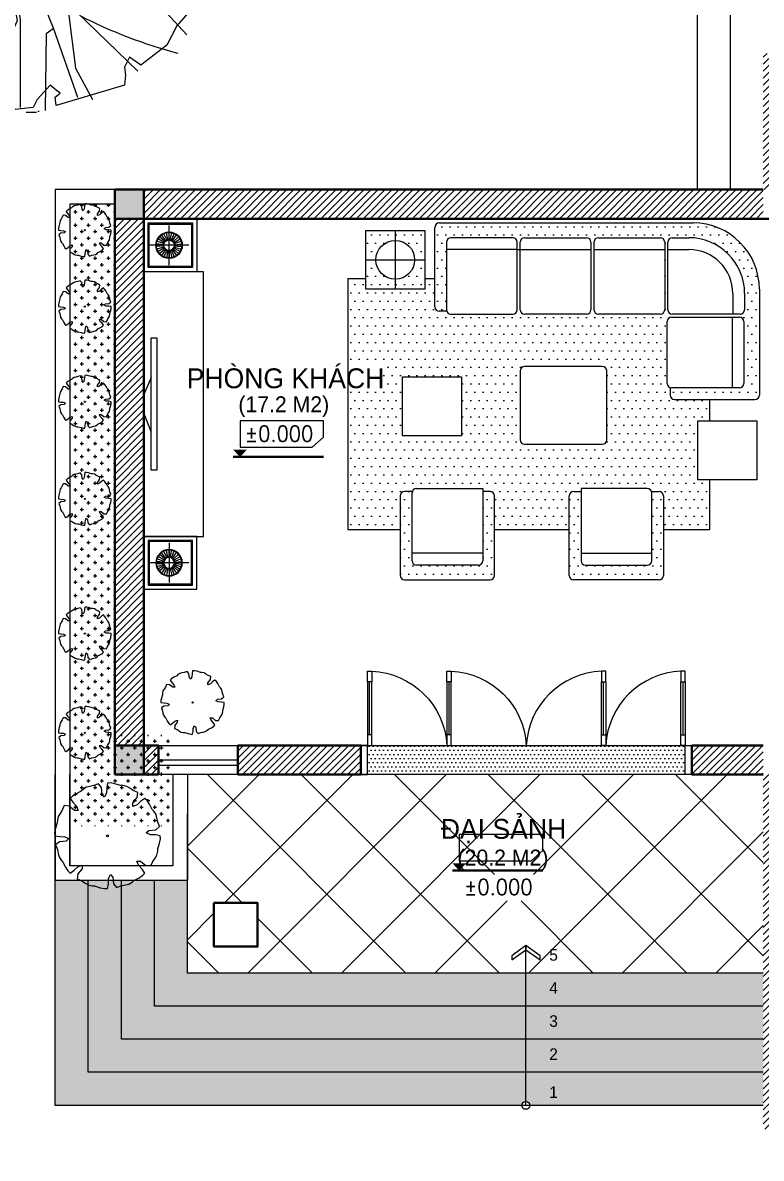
# Model space of a CAD drawing. Header units: millimetres. Extents: x -529782 to -142003, y -492574 to -273331.
# Drawn here: x -281620 to -276039, y -308633 to -300051 of the extents above; entities that cross this region are included whole.
import ezdxf

# ---------------------------------------------------------------- set-up
doc = ezdxf.new("R2010")
doc.units = ezdxf.units.MM
doc.header["$LTSCALE"] = 500
doc.header["$MEASUREMENT"] = 0
doc.layers.get('0').update_dxf_attribs({"linetype": 'CONTINUOUS', "lineweight": 13})
for name, color, linetype, lineweight in [('1.cat 30', 30, 'CONTINUOUS', 35), ('1.cot', 2, 'CONTINUOUS', 35), ('2.thay 145', 145, 'CONTINUOUS', 18), ('3.manh 08', 8, 'CONTINUOUS', 9), ('4.dim 08', 8, 'CONTINUOUS', 13), ('8.vat lieu 08', 8, 'CONTINUOUS', 5), ('9.text \xad white', 7, 'CONTINUOUS', 15), ('CA.manh 08', 8, 'CONTINUOUS', 9), ('CA.thay 145', 145, 'CONTINUOUS', 18), ('noithat', 15, 'CONTINUOUS', 9)]:
    doc.layers.add(name, color=color, linetype=linetype, lineweight=lineweight)
doc.styles.add('CA.JSC1', font='')
doc.styles.get("Standard").update_dxf_attribs({"font": 'txt.shx', "width": 0.9})
doc.styles.add('VnAvantH', font='')
doc.styles.get('CA.JSC1').set_extended_font_data('.VnAvantH')
doc.styles.get('VnAvantH').set_extended_font_data('.VnAvantH')
pattern_1 = [(0, (41809.876, 81919.594), (15.625, 31.25), [0, -31.25])]

# ---------------------------------------------------------------- blocks, each defined once
blk = doc.blocks.new('A$C013112A4')
at = {"layer": 'noithat'}
for p, q in [((656.8, 2062.5), (656.8, 2663.2)), ((690.2, 2696.6), (2609.2, 2696.6)), ((136.2, 2195.8), (136.2, 2640.8)), ((136.2, 2640.8), (581.2, 2640.8)), ((358.7, 2640.8), (358.7, 2195.8)), ((581.2, 2640.8), (581.2, 2195.8)), ((1246.4, 2585.3), (779.2, 2585.3)), ((1336.9, 2585.3), (1804.1, 2585.3)), ((1893.8, 2585.3), (2361.1, 2585.3)), ((2450.8, 2585.3), (2575.9, 2585.3)), ((2450.8, 2585.3), (2575.9, 2585.3)), ((745.8, 2552), (745.8, 2040.2)), ((1279.8, 2496.3), (745.8, 2496.3)), ((1279.8, 2040.2), (1279.8, 2552)), ((1280.5, 2496.3), (1303.5, 2496.3)), ((1303.5, 2040.2), (1303.5, 2552)), ((1303.5, 2496.3), (1837.5, 2496.3)), ((1837.5, 2552), (1837.5, 2040.2)), ((1860.5, 2040.2), (1860.5, 2552)), ((1860.5, 2496.3), (2394.5, 2496.3)), ((2394.5, 2552), (2394.5, 2040.2)), ((2417.4, 2040.2), (2417.4, 2552)), ((2417.4, 2496.3), (2575.9, 2496.3)), ((136.2, 2418.3), (581.2, 2418.3)), ((0, 2277.2), (0, 1087.9)), ((0, 2277.2), (136.2, 2277.2)), ((656.8, 2273.3), (581.2, 2273.3)), ((581.2, 2195.8), (136.2, 2195.8)), ((2909.6, 2162.6), (2909.6, 2006.8)), ((2998.6, 2162.6), (2998.6, 2040.2)), ((3109.9, 2196), (3109.9, 1451.3)), ((745.8, 2029.1), (690.2, 2029.1)), ((779.2, 2006.8), (1246.4, 2006.8)), ((1804.1, 2006.8), (1336.9, 2006.8)), ((2361.1, 2006.8), (1893.8, 2006.8)), ((2447.2, 1985.3), (2958.9, 1985.3)), ((2965.2, 2006.8), (2450.8, 2006.8)), ((2903.3, 1985.3), (2903.3, 1451.3)), ((2413.8, 1484.6), (2413.8, 1951.9)), ((2992.3, 1951.9), (2992.3, 1484.6)), ((1302.4, 1579.2), (1302.4, 1057.2)), ((1923.2, 1612.5), (1335.8, 1612.5)), ((1956.6, 1057.2), (1956.6, 1579.2)), ((413.5, 1087.9, 151.1), (413.5, 1532.9, 151.1)), ((413.5, 1532.9, 151.1), (858.5, 1532.9, 151.1)), ((858.5, 1532.9, 151.1), (858.5, 1087.9, 151.1)), ((2436.1, 1451.3), (2436.1, 1395.6)), ((2958.9, 1451.3), (2447.2, 1451.3)), ((3109.9, 1451.3), (3109.9, 1395.6)), ((2469.4, 1362.3), (3076.5, 1362.3)), ((2735.9, 1201.4), (2735.9, 1362.3)), ((2646.1, 756.4, 151.1), (2646.1, 1201.4, 151.1)), ((2646.1, 1201.4, 151.1), (3091.1, 1201.4, 151.1)), ((3091.1, 1201.4, 151.1), (3091.1, 756.4, 151.1)), ((0, 1087.9), (0, 379)), ((858.5, 1087.9, 151.1), (413.5, 1087.9, 151.1)), ((1335.8, 1023.9), (1923.2, 1023.9)), ((518.7, 689.8), (1019.3, 689.8)), ((1019.3, 689.8), (1019.3, 144.6)), ((1762.3, 689.8), (1762.3, 144.6)), ((2262.9, 689.8), (1762.3, 689.8)), ((3091.1, 756.4, 151.1), (2646.1, 756.4, 151.1)), ((2735.9, 379), (2735.9, 756.4)), ((396.3, 634.1), (396.3, 33.4)), ((485.3, 667.5), (429.7, 667.5)), ((485.3, 144.6), (485.3, 656.4)), ((1074.9, 667.5), (1019.3, 667.5)), ((1108.3, 33.4), (1108.3, 634.1)), ((1673.3, 33.4), (1673.3, 634.1)), ((1706.6, 667.5), (1762.3, 667.5)), ((2296.3, 667.5), (2351.9, 667.5)), ((2296.3, 144.6), (2296.3, 656.4)), ((2385.3, 634.1), (2385.3, 33.4)), ((0, 379), (396.3, 379)), ((1108.3, 379), (1673.3, 379)), ((2385.3, 379), (2735.9, 379)), ((1019.3, 200.3), (485.3, 200.3)), ((1762.3, 200.3), (2296.3, 200.3)), ((985.9, 111.3), (518.7, 111.3)), ((1795.6, 111.3), (2262.9, 111.3)), ((429.7, 0), (1074.9, 0)), ((2351.9, 0), (1706.6, 0))]:
    blk.add_line(p, q, dxfattribs=at)
blk.add_circle((358.7, 2418.3), 146.6, dxfattribs=at)
for centre, radius, start, end in [((690.2, 2663.2), 33.4, 90, 180), ((2609.2, 2196), 500.6, 0, 90), ((779.2, 2552), 33.4, 90, 180), ((1246.4, 2552), 33.4, 0, 90), ((1336.9, 2552), 33.4, 90, 180), ((1804.1, 2552), 33.4, 0, 90), ((1893.8, 2552), 33.4, 90, 180), ((2361.1, 2552), 33.4, 0, 90), ((2450.8, 2552), 33.4, 90, 180), ((2575.9, 2162.6), 422.8, 0, 90), ((2575.9, 2162.6), 333.8, 0, 90), ((690.2, 2062.5), 33.4, 180, 270), ((779.2, 2040.2), 33.4, 180, 270), ((1246.4, 2040.2), 33.4, 270, 0), ((1336.9, 2040.2), 33.4, 180, 270), ((1804.1, 2040.2), 33.4, 270, 0), ((1893.8, 2040.2), 33.4, 180, 270), ((2361.1, 2040.2), 33.4, 270, 0), ((2447.2, 1951.9), 33.4, 90, 180), ((2450.8, 2040.2), 33.4, 180, 270), ((2958.9, 1951.9), 33.4, 0, 90), ((2965.2, 2040.2), 33.4, 270, 0), ((1335.8, 1579.2), 33.4, 90, 180), ((1923.2, 1579.2), 33.4, 0, 90), ((2447.2, 1484.6), 33.4, 180, 270), ((2958.9, 1484.6), 33.4, 270, 0), ((2469.4, 1395.6), 33.4, 180, 270), ((3076.5, 1395.6), 33.4, 270, 0), ((1335.8, 1057.2), 33.4, 180, 270), ((1923.2, 1057.2), 33.4, 270, 0), ((518.7, 656.4), 33.4, 90, 180), ((2262.9, 656.4), 33.4, 0, 90), ((429.7, 634.1), 33.4, 90, 180), ((1074.9, 634.1), 33.4, 0, 90), ((1706.6, 634.1), 33.4, 90, 180), ((2351.9, 634.1), 33.4, 0, 90), ((518.7, 144.6), 33.4, 180, 270), ((985.9, 144.6), 33.4, 270, 0), ((1795.6, 144.6), 33.4, 180, 270), ((2262.9, 144.6), 33.4, 270, 0), ((429.7, 33.4), 33.4, 180, 270), ((1074.9, 33.4), 33.4, 270, 0), ((1706.6, 33.4), 33.4, 180, 270), ((2351.9, 33.4), 33.4, 270, 0)]:
    blk.add_arc(centre, radius, start, end, dxfattribs=at)
blk = doc.blocks.new('A$C5087272F')
at = {"layer": 'noithat'}
for p, q in [((0, 500), (500, 500)), ((0, 0), (0, 500)), ((40, 460), (460, 460)), ((40, 40), (40, 460)), ((50, 450), (450, 450)), ((50, 50), (50, 450)), ((450, 450), (450, 50)), ((460, 460), (460, 40)), ((500, 500), (500, 0)), ((214, 279), (170, 327)), ((223, 286), (190, 342)), ((233, 290), (213, 352)), ((245, 293), (238, 357)), ((250, 425), (250, 50)), ((256, 293), (263, 357)), ((267, 290), (287, 352)), ((278, 286), (310, 342)), ((287, 279), (331, 327)), ((438, 238), (63, 238)), ((195, 238), (130, 238)), ((197, 249), (133, 263)), ((197, 227), (133, 213)), ((200, 260), (141, 287)), ((200, 216), (141, 189)), ((206, 270), (153, 309)), ((295, 270), (347, 309)), ((301, 260), (360, 287)), ((301, 216), (360, 189)), ((304, 249), (368, 263)), ((304, 227), (368, 213)), ((305, 238), (370, 238)), ((206, 206), (153, 167)), ((214, 197), (170, 149)), ((223, 190), (190, 134)), ((233, 186), (213, 124)), ((245, 183), (238, 119)), ((256, 183), (263, 119)), ((267, 186), (287, 124)), ((278, 190), (310, 134)), ((287, 197), (331, 149)), ((295, 206), (347, 167)), ((500, 0), (0, 0)), ((460, 40), (40, 40)), ((450, 50), (50, 50))]:
    blk.add_line(p, q, dxfattribs=at)
for radius in [125, 120, 55, 50]:
    blk.add_circle((250, 238), radius, dxfattribs=at)
blk = doc.blocks.new('A$C2BDB356E')
at = {"layer": 'noithat', "color": 135, "linetype": 'Continuous'}
for p, q in [((0, 600), (0, 700)), ((0, 700), (40, 700)), ((40, 700), (40, 600)), ((40, 600), (0, 600)), ((0, 100), (0, 0)), ((40, 100), (0, 100)), ((40, 0), (40, 100)), ((0, 0), (40, 0))]:
    blk.add_line(p, q, dxfattribs=at)
at = {"layer": 'noithat', "color": 8, "linetype": 'Continuous'}
for p, q in [((0, 100), (0, 600)), ((20, 600), (20, 100)), ((40, 600), (40, 100))]:
    blk.add_line(p, q, dxfattribs=at)
at = {"layer": 'noithat', "color": 1, "linetype": 'Continuous'}
blk.add_arc((10, 740), 741, 272.3061, 356.8812, dxfattribs=at)
blk = doc.blocks.new('ki hieu cost')
at = {"layer": '1.cat 30'}
blk.add_line((-119313, -196390), (-118176, -196390), dxfattribs=at)
at = {"layer": '3.manh 08'}
blk.add_lwpolyline([(-119227, -195934), (-119227, -196268), (-118320, -196268), (-118176, -196139), (-118176, -195934)], close=True, dxfattribs=at)
blk.add_solid([(-119313, -196299), (-119142, -196299), (-119227, -196390)], dxfattribs=at)
blk = doc.blocks.new('mui ten')
at = {"layer": '2.thay 145', "color": 2}
for points in [[(216, 214), (154, 214), (0, 0), (62, 0)], [(62, 0), (0, 0), (154, -214), (216, -214)]]:
    blk.add_lwpolyline(points, close=True, dxfattribs=at)
blk = doc.blocks.new('A$C4C885104')
at = {"color": 116}
for p, q in [((437, 1151), (392, 1141)), ((489, 1170), (437, 1151)), ((523, 1128), (489, 1170)), ((591, 1179), (582, 1128)), ((626, 1181), (591, 1179)), ((674, 1171), (626, 1181)), ((736, 1152), (674, 1171)), ((764, 1151), (736, 1152)), ((807, 1141), (764, 1151)), ((198, 1033), (174, 1007)), ((239, 1060), (198, 1033)), ((296, 1090), (239, 1060)), ((317, 1109), (296, 1090)), ((354, 1132), (317, 1109)), ((392, 1141), (354, 1132)), ((531, 1052), (523, 1128)), ((558, 1023), (531, 1052)), ((579, 1069), (558, 1023)), ((582, 1128), (579, 1069)), ((840, 1121), (807, 1141)), ((879, 1096), (840, 1121)), ((875, 959), (923, 1018)), ((929, 1073), (879, 1096)), ((923, 1018), (929, 1073)), ((108, 928), (85, 878)), ((163, 922), (108, 928)), ((222, 874), (163, 922)), ((174, 1007), (204, 964)), ((204, 964), (244, 921)), ((244, 921), (262, 873)), ((874, 919), (875, 959)), ((922, 937), (874, 919)), ((965, 977), (922, 937)), ((1008, 1007), (965, 977)), ((1034, 983), (1008, 1007)), ((1061, 942), (1034, 983)), ((1091, 885), (1061, 942)), ((30, 763), (29, 735)), ((40, 806), (30, 763)), ((60, 839), (40, 806)), ((85, 878), (60, 839)), ((262, 873), (222, 874)), ((1110, 864), (1091, 885)), ((1133, 827), (1110, 864)), ((1142, 789), (1133, 827)), ((1152, 745), (1142, 789)), ((10, 674), (0, 625)), ((29, 735), (10, 674)), ((1024, 623), (1053, 650)), ((1053, 650), (1129, 658)), ((1129, 658), (1171, 693)), ((1171, 693), (1152, 745)), ((0, 625), (2, 590)), ((1, 590), (53, 582)), ((53, 523), (11, 488)), ((53, 582), (112, 579)), ((129, 530), (53, 523)), ((112, 579), (158, 558)), ((158, 558), (129, 530)), ((1070, 602), (1024, 623)), ((1129, 599), (1070, 602)), ((1180, 591), (1129, 599)), ((1172, 507), (1182, 555)), ((1182, 555), (1180, 590)), ((11, 488), (30, 436)), ((30, 436), (40, 392)), ((40, 392), (49, 354)), ((1142, 375), (1152, 418)), ((1152, 418), (1153, 446)), ((1153, 446), (1172, 507)), ((49, 354), (72, 316)), ((72, 316), (91, 296)), ((91, 296), (121, 239)), ((260, 244), (308, 261)), ((308, 261), (307, 222)), ((920, 307), (960, 307)), ((938, 260), (920, 307)), ((977, 217), (938, 260)), ((960, 307), (1019, 258)), ((1019, 258), (1074, 253)), ((1074, 253), (1097, 303)), ((1097, 303), (1122, 341)), ((1122, 341), (1142, 375)), ((121, 239), (148, 198)), ((148, 198), (174, 174)), ((174, 174), (217, 204)), ((217, 204), (260, 244)), ((259, 163), (253, 108)), ((307, 222), (259, 163)), ((603, 111), (624, 158)), ((624, 158), (651, 129)), ((651, 129), (659, 53)), ((943, 121), (984, 148)), ((1008, 174), (977, 217)), ((984, 148), (1008, 174)), ((253, 108), (303, 85)), ((303, 85), (342, 60)), ((342, 60), (375, 40)), ((375, 40), (418, 30)), ((418, 30), (446, 29)), ((446, 29), (508, 10)), ((508, 10), (556, 0)), ((556, 0), (591, 2)), ((591, 1), (600, 53)), ((600, 53), (603, 111)), ((659, 53), (693, 11)), ((693, 11), (745, 30)), ((745, 30), (790, 40)), ((790, 40), (828, 49)), ((828, 49), (865, 72)), ((865, 72), (886, 91)), ((886, 91), (943, 121))]:
    blk.add_line(p, q, dxfattribs=at)
blk.add_ellipse((591, 590), major_axis=(-12.3, 0), ratio=0.999017, dxfattribs=at)
blk = doc.blocks.new('A$C0CCE7A68')
at = {"color": 116}
for p, q in [((941.4, 1440.5), (873, 1763.5)), ((960.4, 1592.5), (918.6, 1759.7)), ((971.8, 1432.9), (998.3, 1778.7)), ((683.1, 1451.9), (561.5, 1721.7)), ((576.7, 1645.7), (747.7, 1717.9)), ((892, 1174.4), (679.3, 1717.9)), ((717.3, 1489.9), (721.1, 1721.7)), ((747.7, 1717.9), (1078.1, 1740.7)), ((1070.5, 1626.7), (1131.3, 1755.9)), ((1078.1, 1740.7), (1180.7, 1664.7)), ((367.4, 1687.3), (355.2, 1679.2)), ((355.2, 1650.8), (355.2, 1679.2)), ((367.4, 1687.3), (371.4, 1683.3)), ((371.4, 1683.3), (375.5, 1683.3)), ((375.5, 1683.3), (375.5, 1679.2)), ((375.5, 1679.2), (379.5, 1679.2)), ((379.5, 1679.2), (383.6, 1675.2)), ((383.6, 1675.2), (387.6, 1675.2)), ((387.6, 1675.2), (387.6, 1671.1)), ((994.6, 1299.8), (1203.5, 1706.5)), ((1180.7, 1664.7), (1233.8, 1691.3)), ((1195.9, 1451.9), (1290.8, 1679.9)), ((1233.8, 1691.3), (1450.4, 1524.1)), ((351.1, 1650.8), (355.2, 1650.8)), ((351.1, 1626.5), (351.1, 1650.8)), ((387.6, 1671.1), (391.7, 1667)), ((391.7, 1667), (395.7, 1667)), ((395.7, 1650.8), (391.7, 1646.7)), ((391.7, 1646.7), (391.7, 1622.4)), ((395.7, 1667), (395.7, 1650.8)), ((409.6, 1596.3), (576.7, 1645.7)), ((344.3, 1588.6), (348.3, 1588.6)), ((348.3, 1588.6), (348.3, 1576.4)), ((355.2, 1626.5), (351.1, 1626.5)), ((355.2, 1602.1), (355.2, 1626.5)), ((363.3, 1602.1), (355.2, 1602.1)), ((363.3, 1598.1), (363.3, 1602.1)), ((375.5, 1598.1), (363.3, 1598.1)), ((383.6, 1602.1), (375.5, 1602.1)), ((375.5, 1602.1), (375.5, 1598.1)), ((387.6, 1614.3), (383.6, 1606.2)), ((383.6, 1606.2), (383.6, 1602.1)), ((391.7, 1622.4), (387.6, 1614.3)), ((417.2, 1546.9), (409.6, 1596.3)), ((474.5, 1602.4), (459.9, 1587.8)), ((459.9, 1587.8), (459.9, 1573.2)), ((513.4, 1602.4), (474.5, 1602.4)), ((523.2, 1592.6), (513.4, 1582.9)), ((518.3, 1607.3), (523.2, 1607.3)), ((523.2, 1607.3), (523.2, 1592.6)), ((1024.9, 1375.9), (960.4, 1592.5)), ((1070.5, 1429.1), (1070.5, 1626.7)), ((1116.1, 1227.6), (1408.6, 1607.7)), ((1283.2, 1550.7), (1363, 1615.3)), ((295.6, 1560.2), (287.5, 1560.2)), ((287.5, 1560.2), (287.5, 1556.1)), ((320, 1556.1), (287.5, 1556.1)), ((307.8, 1584.5), (295.6, 1572.4)), ((295.6, 1572.4), (295.6, 1560.2)), ((340.2, 1584.5), (307.8, 1584.5)), ((332.1, 1560.2), (320, 1560.2)), ((320, 1560.2), (320, 1556.1)), ((332.1, 1564.2), (332.1, 1560.2)), ((336.2, 1564.2), (332.1, 1564.2)), ((336.2, 1568.3), (336.2, 1564.2)), ((340.2, 1568.3), (336.2, 1568.3)), ((348.3, 1576.4), (340.2, 1568.3)), ((390.6, 1516.5), (417.2, 1546.9)), ((447.6, 1482.3), (428.6, 1577.3)), ((459.9, 1573.2), (450.2, 1573.2)), ((450.2, 1573.2), (450.2, 1568.3)), ((489.1, 1568.3), (450.2, 1568.3)), ((503.7, 1573.2), (489.1, 1573.2)), ((489.1, 1573.2), (489.1, 1568.3)), ((508.6, 1578), (503.7, 1578)), ((503.7, 1578), (503.7, 1573.2)), ((513.4, 1582.9), (508.6, 1582.9)), ((508.6, 1582.9), (508.6, 1578)), ((1218.7, 1501.3), (1283.2, 1550.7)), ((1473.4, 1544.7), (1477.5, 1544.7)), ((1473.4, 1520.4), (1473.4, 1544.7)), ((1489.6, 1581.3), (1477.5, 1573.1)), ((1477.5, 1544.7), (1477.5, 1573.1)), ((1489.6, 1581.3), (1493.7, 1577.2)), ((1493.7, 1577.2), (1497.7, 1577.2)), ((1497.7, 1577.2), (1497.7, 1573.1)), ((1497.7, 1573.1), (1501.8, 1573.1)), ((1501.8, 1573.1), (1505.8, 1569.1)), ((1505.8, 1569.1), (1509.9, 1569.1)), ((1509.9, 1569.1), (1509.9, 1565)), ((1509.9, 1565), (1514, 1561)), ((1514, 1561), (1518, 1561)), ((1518, 1544.7), (1514, 1540.7)), ((1518, 1561), (1518, 1544.7)), ((288.1, 1432.9), (337.4, 1543.1)), ((337.4, 1543.1), (390.6, 1516.5)), ((1093.3, 1315.1), (1389.6, 1531.7)), ((1450.4, 1524.1), (1431.4, 1478.5)), ((1477.5, 1520.4), (1473.4, 1520.4)), ((1477.5, 1496), (1477.5, 1520.4)), ((1509.9, 1508.2), (1505.8, 1500.1)), ((1514, 1516.3), (1509.9, 1508.2)), ((1514, 1540.7), (1514, 1516.3)), ((1580.4, 1506.2), (1585.3, 1506.2)), ((1585.3, 1506.2), (1585.3, 1491.6)), ((455.2, 1223.8), (234.9, 1493.7)), ((538.7, 1284.6), (447.6, 1482.3)), ((770.4, 1239), (717.3, 1489.9)), ((1431.4, 1478.5), (1461.7, 1436.7)), ((1485.6, 1496), (1477.5, 1496)), ((1485.6, 1492), (1485.6, 1496)), ((1497.7, 1492), (1485.6, 1492)), ((1497.7, 1496), (1497.7, 1492)), ((1505.8, 1496), (1497.7, 1496)), ((1505.8, 1500.1), (1505.8, 1496)), ((1512.3, 1472.1), (1512.3, 1467.2)), ((1522, 1472.1), (1512.3, 1472.1)), ((1551.2, 1467.2), (1512.3, 1467.2)), ((1536.6, 1501.3), (1522, 1486.7)), ((1522, 1486.7), (1522, 1472.1)), ((1575.5, 1501.3), (1536.6, 1501.3)), ((1551.2, 1472.1), (1551.2, 1467.2)), ((1565.8, 1472.1), (1551.2, 1472.1)), ((1565.8, 1477), (1565.8, 1472.1)), ((1570.7, 1477), (1565.8, 1477)), ((1570.7, 1481.8), (1570.7, 1477)), ((1575.5, 1481.8), (1570.7, 1481.8)), ((1585.3, 1491.6), (1575.5, 1481.8)), ((166.5, 1334.1), (288.1, 1432.9)), ((740.1, 1379.7), (683.1, 1451.9)), ((979.4, 1372.1), (941.4, 1440.5)), ((983.2, 1277), (971.8, 1432.9)), ((1138.9, 1349.3), (1195.9, 1451.9)), ((1461.7, 1436.7), (1537.7, 1448.1)), ((1488, 1421.8), (1473.4, 1412)), ((1488, 1421.8), (1492.9, 1416.9)), ((1492.9, 1416.9), (1497.8, 1416.9)), ((1497.8, 1416.9), (1497.8, 1412)), ((1537.7, 1448.1), (1568.1, 1375.9)), ((1468.6, 1377.9), (1473.4, 1377.9)), ((1468.6, 1348.7), (1468.6, 1377.9)), ((1473.4, 1377.9), (1473.4, 1412)), ((1497.8, 1412), (1502.6, 1412)), ((1502.6, 1412), (1507.5, 1407.1)), ((1507.5, 1407.1), (1512.4, 1407.1)), ((1512.4, 1407.1), (1512.4, 1402.3)), ((1512.4, 1402.3), (1517.2, 1397.4)), ((1517.2, 1397.4), (1522.1, 1397.4)), ((1522.1, 1377.9), (1517.2, 1373.1)), ((1517.2, 1373.1), (1517.2, 1343.8)), ((1522.1, 1397.4), (1522.1, 1377.9)), ((1568.1, 1375.9), (1663.1, 1231.4)), ((94.3, 1193.4), (166.5, 1334.1)), ((709.7, 1280.8), (686.9, 1337.9)), ((975.6, 1094.6), (1116.1, 1368.3)), ((1473.4, 1348.7), (1468.6, 1348.7)), ((1473.4, 1319.5), (1473.4, 1348.7)), ((1512.4, 1334.1), (1507.5, 1324.4)), ((1517.2, 1343.8), (1512.4, 1334.1)), ((945.2, 1136.4), (994.6, 1299.8)), ((956.6, 1155.4), (1093.3, 1315.1)), ((1483.2, 1319.5), (1473.4, 1319.5)), ((1483.2, 1314.6), (1483.2, 1319.5)), ((1497.8, 1314.6), (1483.2, 1314.6)), ((1497.8, 1319.5), (1497.8, 1314.6)), ((1507.5, 1319.5), (1497.8, 1319.5)), ((1507.5, 1324.4), (1507.5, 1319.5)), ((345, 1094.6), (94.3, 1280.8)), ((614.7, 1045.2), (538.7, 1284.6)), ((770.4, 1227.6), (709.7, 1280.8)), ((1351.6, 1083.2), (1651.7, 1273.2)), ((200.7, 1163), (64, 1223.8)), ((584.3, 1125), (455.2, 1223.8)), ((838.8, 1121.2), (770.4, 1239)), ((990.8, 1128.8), (1116.1, 1227.6)), ((1663.1, 1231.4), (1693.4, 1208.6)), ((1682.1, 1212.4), (1666.9, 1178.2)), ((189.3, 1083.2), (52.6, 1166.8)), ((109.5, 1163), (94.3, 1193.4)), ((98.1, 1128.8), (109.5, 1163)), ((261.5, 1144), (200.7, 1163)), ((1666.9, 1178.2), (1712.4, 1132.6)), ((56.4, 1113.6), (98.1, 1128.8)), ((645.1, 1098.4), (584.3, 1125)), ((823.6, 961.6), (945.2, 1136.4)), ((857.8, 1087), (838.8, 1121.2)), ((1712.4, 1132.6), (1742.8, 916)), ((60.2, 1045.2), (56.4, 1113.6)), ((481.8, 984.4), (189.3, 1083.2)), ((428.6, 973), (345, 1094.6)), ((717.3, 950.2), (645.1, 1098.4)), ((823.6, 904.6), (975.6, 1094.6)), ((1005.9, 923.6), (1351.6, 1083.2)), ((14.6, 859), (60.2, 1045.2)), ((234.9, 1033.8), (94.3, 984.4)), ((683.1, 938.8), (614.7, 1045.2)), ((1423.8, 1060.4), (1488.3, 1026.2)), ((1488.3, 1026.2), (1746.6, 1049)), ((79.1, 1018.6), (14.6, 1026.2)), ((329.8, 1018.6), (79.1, 1018.6)), ((94.3, 984.4), (22.2, 973)), ((432.4, 927.4), (428.6, 973)), ((557.7, 931.2), (481.8, 984.4)), ((945.2, 885.6), (1005.9, 923.6)), ((1066.7, 935), (1131.3, 923.6)), ((1131.3, 923.6), (1131.3, 870.4)), ((1571.9, 897), (1761.8, 935)), ((1742.8, 916), (1742.8, 859)), ((367.8, 866.6), (7, 885.6)), ((48.8, 695.5), (14.6, 859)), ((930, 790.6), (945.2, 885.6)), ((1131.3, 870.4), (1192.1, 881.8)), ((1192.1, 881.8), (1537.7, 851.4)), ((1325, 859), (1363, 813.4)), ((1507.3, 862.8), (1571.9, 897)), ((1742.8, 859), (1716.2, 832.4)), ((310.8, 832.4), (14.6, 733.5)), ((773.9, 840.3), (800.5, 802.3)), ((800.5, 802.3), (827, 817.5)), ((827, 817.5), (827, 764.3)), ((1537.7, 851.4), (1765.6, 809.6)), ((1716.2, 832.4), (1731.4, 783)), ((200.7, 794.4), (155.1, 748.7)), ((1363, 813.4), (1739, 741.1)), ((1750.4, 783), (1685.9, 577.7)), ((1731.4, 783), (1750.4, 783)), ((155.1, 748.7), (29.8, 638.5)), ((827, 764.3), (804.3, 752.9)), ((804.3, 752.9), (819.4, 714.9)), ((854, 752.5), (838.8, 703.1)), ((48.8, 638.5), (48.8, 695.5)), ((827, 688.3), (804.3, 657.9)), ((819.4, 714.9), (857.4, 714.9)), ((857.4, 714.9), (827, 688.3)), ((474.2, 646.1), (417.2, 338.3)), ((804.3, 657.9), (823.2, 642.7)), ((842.6, 657.5), (850.2, 611.9)), ((16.2, 602.4), (4.1, 594.2)), ((16.2, 602.4), (20.3, 598.3)), ((75.3, 634.7), (48.8, 638.5)), ((105.7, 627.1), (75.3, 634.7)), ((109.5, 577.7), (105.7, 627.1)), ((333.6, 619.5), (155.1, 562.5)), ((440, 623.3), (333.6, 619.5)), ((823.2, 642.7), (846, 642.7)), ((850.2, 611.9), (914.8, 623.3)), ((914.8, 623.3), (880.6, 600.5)), ((895.8, 611.9), (933.8, 349.7)), ((971.8, 600.5), (1036.3, 623.3)), ((1036.3, 623.3), (1632.7, 437.1)), ((0, 541.5), (0, 565.8)), ((0, 565.8), (4.1, 565.8)), ((4.1, 565.8), (4.1, 594.2)), ((20.3, 598.3), (24.3, 598.3)), ((24.3, 598.3), (24.3, 594.2)), ((24.3, 594.2), (28.4, 594.2)), ((28.4, 594.2), (32.4, 590.2)), ((32.4, 590.2), (36.5, 590.2)), ((36.5, 590.2), (36.5, 586.1)), ((36.5, 586.1), (40.6, 582.1)), ((40.6, 582.1), (44.6, 582.1)), ((44.6, 565.8), (40.6, 561.8)), ((40.6, 561.8), (40.6, 537.4)), ((44.6, 582.1), (44.6, 565.8)), ((155.1, 562.5), (67.7, 528.3)), ((82.9, 513.1), (109.5, 577.7)), ((880.6, 600.5), (922.4, 345.9)), ((914.8, 528.3), (914.8, 592.9)), ((914.8, 592.9), (952.8, 589.1)), ((952.8, 589.1), (1078.1, 429.5)), ((952.8, 585.3), (979.4, 516.9)), ((1640.3, 562.5), (1625.1, 516.9)), ((1685.9, 577.7), (1640.3, 562.5)), ((1737.3, 561.5), (1741.3, 561.5)), ((1741.3, 561.5), (1741.3, 549.4)), ((4.1, 541.5), (0, 541.5)), ((4.1, 517.1), (4.1, 541.5)), ((12.2, 517.1), (4.1, 517.1)), ((12.2, 513.1), (12.2, 517.1)), ((32.4, 517.1), (24.3, 517.1)), ((24.3, 517.1), (24.3, 513.1)), ((36.5, 529.3), (32.4, 521.2)), ((32.4, 521.2), (32.4, 517.1)), ((40.6, 537.4), (36.5, 529.3)), ((979.4, 516.9), (1059.1, 319.3)), ((1378.2, 516.9), (1370.6, 478.9)), ((1625.1, 516.9), (1670.7, 494.1)), ((1688.6, 533.1), (1680.5, 533.1)), ((1680.5, 533.1), (1680.5, 529.1)), ((1712.9, 529.1), (1680.5, 529.1)), ((1700.8, 557.5), (1688.6, 545.3)), ((1688.6, 545.3), (1688.6, 533.1)), ((1733.2, 557.5), (1700.8, 557.5)), ((1725.1, 533.1), (1712.9, 533.1)), ((1712.9, 533.1), (1712.9, 529.1)), ((1729.2, 537.2), (1725.1, 537.2)), ((1725.1, 537.2), (1725.1, 533.1)), ((1733.2, 541.2), (1729.2, 541.2)), ((1729.2, 541.2), (1729.2, 537.2)), ((1741.3, 549.4), (1733.2, 541.2)), ((24.3, 513.1), (12.2, 513.1)), ((162.7, 418.1), (82.9, 513.1)), ((447.6, 501.7), (265.3, 250.9)), ((1370.6, 478.9), (1439, 429.5)), ((1670.7, 494.1), (1526.3, 326.9)), ((1078.1, 429.5), (1146.5, 380.1)), ((1439, 429.5), (1564.3, 292.7)), ((204.5, 315.5), (162.7, 418.1)), ((394.4, 418.1), (170.3, 239.4)), ((922.4, 345.9), (770.4, 11.4)), ((933.8, 349.7), (933.8, 19)), ((1116.1, 376.3), (1142.7, 167.2)), ((1146.5, 380.1), (1378.2, 155.8)), ((307, 243.2), (204.5, 315.5)), ((1059.1, 315.5), (1032.5, 296.5)), ((1059.1, 319.3), (1150.3, 57)), ((1526.3, 326.9), (1488.3, 254.7)), ((1032.5, 296.5), (1028.7, 7.6)), ((1488.3, 254.7), (1389.6, 178.6)), ((1347.8, 209), (1328.8, 171)), ((1389.6, 178.6), (1347.8, 209)), ((610.9, 53.2), (508.4, 133)), ((1142.7, 167.2), (1207.3, 49.4)), ((1328.8, 171), (1332.6, 140.6)), ((1332.6, 140.6), (1328.8, 102.6)), ((1047.7, 102.6), (998.3, 49.4)), ((1070.5, 83.6), (1047.7, 102.6)), ((1328.8, 102.6), (1070.5, 26.6)), ((838.8, 7.6), (610.9, 53.2)), ((861.6, 68.4), (838.8, 7.6)), ((876.8, 45.6), (861.6, 68.4)), ((914.8, 11.4), (876.8, 45.6)), ((998.3, 49.4), (983.2, 19)), ((1066.7, 57), (1085.7, 72.2)), ((1070.5, 26.6), (1066.7, 57)), ((1085.7, 72.2), (1070.5, 83.6)), ((983.2, 19), (914.8, 11.4)), ((1000.7, 4.9), (1005.5, 4.9)), ((995.8, 0), (956.9, 0))]:
    blk.add_line(p, q, dxfattribs=at)
for points in [[(819.8, 866.6, 16, 16, 0), (808.4, 988.2, 16, 16, 0), (846.4, 1056.6, 16, 12.8, 0), (869.2, 1117.4, 12.8, 9.6, 0), (884.4, 1166.8, 9.6, 9.6, 0), (899.6, 1250.4, 9.6, 9.6, 0)], [(781.8, 832.4, 16, 16, 0), (713.5, 927.4, 16, 16, 0), (762.9, 923.6, 16, 16, 0), (785.6, 889.4, 16, 16, 0), (766.6, 866.6, 16, 16, 0), (751.5, 908.4, 16, 16, 0), (686.9, 965.4, 9.6, 9.6, 0), (599.5, 938.8, 16, 16, 0), (523.6, 904.6, 22.4, 22.4, 0), (440, 916, 22.4, 22.4, 0), (421, 904.6, 12.8, 12.8, 0), (337.4, 840, 12.8, 12.8, 0), (299.4, 836.2, 12.8, 12.8, 0), (193.1, 824.8, 12.8, 12.8, 0), (117.1, 836.2, 12.8, 12.8, 0), (67.7, 847.6, 12.8, 12.8, 0), (45, 832.4, 12.8, 12.8, 0), (79.1, 832.4, 12.8, 12.8, 0), (60.2, 794.4, 12.8, 12.8, 0)], [(941.4, 752.5, 19.2, 19.2, 0), (933.8, 813.4, 19.2, 12.8, 0), (949, 870.4, 12.8, 12.8, 0)], [(816, 840, 22.4, 22.4, 0), (724.9, 798.2, 22.4, 22.4, 0), (709.7, 813.4, 9.6, 9.6, 0), (603.3, 783, 9.6, 9.6, 0), (610.9, 752.5, 9.6, 9.6, 0), (637.5, 710.7, 9.6, 9.6, 0), (626.1, 676.5, 9.6, 9.6, 0), (610.9, 672.7, 9.6, 9.6, 0), (603.3, 661.3, 9.6, 9.6, 0), (565.3, 699.3, 9.6, 9.6, 0), (379.2, 608.1, 9.6, 9.6, 0), (250.1, 562.5, 9.6, 9.6, 0), (155.1, 490.3, 9.6, 9.6, 0), (90.5, 471.3, 9.6, 9.6, 0)], [(816.2, 843.8, 16, 16, 0), (873.1, 722.2, 16, 16, 0), (911.1, 745, 16, 16, 0), (949.1, 748.8, 16, 16, 0), (964.3, 726, 1.28, 1.28, 0)], [(850.2, 672.7, 25.6, 25.6, 0), (899.6, 649.9, 25.6, 25.6, 0), (895.8, 592.9, 25.6, 25.6, 0), (907.2, 513.1, 25.6, 19.2, 0), (918.6, 421.9, 19.2, 19.2, 0)], [(272.9, 570.1, 9.6, 9.6, 0), (272.9, 524.5, 9.6, 9.6, 0), (227.3, 475.1, 9.6, 6.4, 0), (185.5, 391.5, 6.4, 6.4, 0), (155.1, 342.1, 6.4, 6.4, 0)]]:
    blk.add_lwpolyline(points, format="xyseb", dxfattribs=at)
for points, const_width in [([(781.8, 855.2), (804.6, 912.2), (804.6, 862.8), (797, 851.4)], 12.8), ([(768.3, 838.4), (719.9, 817.4), (747.7, 848.8)], 12.8), ([(775.7, 807.2), (844.1, 678)], 25.6), ([(800.8, 821), (865.4, 691.7), (808.4, 661.3)], 25.6), ([(869.2, 752.5), (926.2, 767.7)], 12.8), ([(911, 604.3), (960.4, 611.9), (1032.5, 623.3)], 19.2)]:
    blk.add_lwpolyline(points, dxfattribs=dict(at, const_width=const_width))
for centre, radius in [((977.7, 891.5), 15.3), ((629, 769), 11.7), ((480.6, 624.2), 11.7), ((1040.8, 609.3), 11.7)]:
    blk.add_circle(centre, radius, dxfattribs=at)
for centre, radius, start, end in [((2194.6, 696.7), 898.1, 129.3545, 152.6092), ((1378, 1531.7), 467.6, 262.5537, 314.3375), ((1875.5, 1862.9), 882.6, 248.5622, 262.3516), ((1904.3, 1111.3), 550.5, 215.15, 249.1841), ((1471.2, -615.2), 1117.4, 77.3352, 91.8505), ((1988.5, 1978.1), 1812.8, 242.8644, 255.3539)]:
    blk.add_arc(centre, radius, start, end, dxfattribs=at)

msp = doc.modelspace()

# ---------------------------------------------------------------- hatches: boundary and pattern name
at = {"layer": '1.cot'}
for points in [[(-280704.6, -301312.9), (-280924.6, -301312.9), (-280924.6, -301532.9), (-280704.6, -301532.9)], [(-280704.6, -305512.9), (-280924.6, -305512.9), (-280924.6, -305732.9), (-280704.6, -305732.9)]]:
    msp.add_hatch(color=256, dxfattribs=at).paths.add_polyline_path(points)
at = {"layer": '4.dim 08'}
h = msp.add_hatch(dxfattribs=at)
h.set_pattern_fill('ANSI31', color=251, scale=300, style=0)
h.set_pattern_definition([(45, (33246.058, 81719.594), (-26.5165043, 26.5165043), [])])
h.paths.add_polyline_path([(-275804.6, -300282.9), (-276024.6, -300282.9), (-276024.6, -301312.9), (-275804.6, -301312.9)])
h.paths.add_polyline_path([(-276024.6, -301312.9), (-280704.6, -301312.9), (-280704.6, -301532.9), (-276024.6, -301532.9)])
h.paths.add_polyline_path([(-280704.6, -301532.9), (-280924.6, -301532.9), (-280924.6, -305512.9), (-280704.6, -305512.9)])
h.paths.add_polyline_path([(-280594.6, -305512.9), (-280704.6, -305512.9), (-280704.6, -305732.9), (-280594.6, -305732.9)])
h.paths.add_polyline_path([(-279064.6, -305512.9), (-279994.6, -305512.9), (-279994.6, -305732.9), (-279064.6, -305732.9)])
h.paths.add_polyline_path([(-276024.6, -305512.9), (-276564.6, -305512.9), (-276564.6, -305732.9), (-276024.6, -305732.9)])
h.paths.add_polyline_path([(-275804.6, -305732.9), (-276024.6, -305732.9), (-276024.6, -308412.9), (-275804.6, -308412.9)])
h.paths.add_polyline_path([(-275204.6, -308412.9), (-275804.6, -308412.9), (-275804.6, -308632.9), (-275204.6, -308632.9)])
h.paths.add_polyline_path([(-272424.6, -308412.9), (-273024.6, -308412.9), (-273024.6, -308632.9), (-272424.6, -308632.9)])
h.paths.add_polyline_path([(-272204.6, -306582.9), (-272424.6, -306582.9), (-272424.6, -308412.9), (-272204.6, -308412.9)])
h.paths.add_polyline_path([(-270704.6, -300282.9), (-270924.6, -300282.9), (-270924.6, -305512.9), (-270704.6, -305512.9)])
h.paths.add_polyline_path([(-270924.6, -302532.9), (-272204.6, -302532.9), (-272204.6, -302642.9), (-270924.6, -302642.9)])
h.paths.add_polyline_path([(-272204.6, -301282.9), (-272424.6, -301282.9), (-272424.6, -301502.9), (-272204.6, -301502.9)])
h.paths.add_polyline_path([(-272204.6, -300062.9), (-274794.6, -300062.9), (-274794.6, -300282.9), (-272204.6, -300282.9)])
h.paths.add_polyline_path([(-275694.6, -300062.9), (-275804.6, -300062.9), (-275804.6, -300282.9), (-275694.6, -300282.9)])
at = {"layer": '8.vat lieu 08'}
h = msp.add_hatch(dxfattribs=at)
h.set_pattern_fill('CROSS', color=250, scale=200, style=0)
h.set_pattern_definition([(0, (42765.376, 82219.594), (50, 50), [25, -75]), (90, (42777.876, 82207.094), (-50, 50), [25, -75])])
h.paths.add_polyline_path([(-280924.6, -301422.9), (-281264.6, -301422.9), (-281264.6, -306122.9), (-280484.6, -306122.9), (-280484.6, -305432.9), (-280594.6, -305432.9), (-280704.6, -305432.9), (-280924.6, -305432.9), (-280924.6, -305212.9)])
h = msp.add_hatch(dxfattribs=at)
h.set_pattern_fill('DOTS', color=250, scale=1000, style=0)
h.set_pattern_definition([(0, (42765.376, 82219.594), (31.25, 62.5), [0, -62.5])])
h.paths.add_polyline_path([(-277883.8, -302221.2, -0.414214), (-277917.2, -302254.6), (-278384.4, -302254.6, -0.317837), (-278415.9, -302232.3), (-278473.4, -302232.3, -0.414214), (-278506.8, -302199, 0.414214), (-278473.4, -302232.3), (-278415.9, -302232.3, -0.085164), (-278417.8, -302221.2), (-278417.8, -301709.5, -0.414214), (-278384.4, -301676.1), (-277917.2, -301676.1, -0.414214), (-277883.8, -301709.5), (-277883.8, -301765.1), (-277860.1, -301765.1), (-277860.1, -301709.5, -0.414214), (-277826.8, -301676.1), (-277359.5, -301676.1, -0.414214), (-277326.1, -301709.5), (-277326.1, -302221.2, -0.414214), (-277359.5, -302254.6), (-277826.8, -302254.6, -0.414214), (-277860.1, -302221.2), (-277860.1, -301765.1), (-277883.8, -301765.1)], flags=16)
h.paths.add_polyline_path([(-278951.6, -301843.1, -1), (-278658.3, -301843.1, -1)], flags=16)
h.paths.add_polyline_path([(-277827.8, -302648.9), (-277240.4, -302648.9, -0.414214), (-277207, -302682.2), (-277207, -303204.2, -0.414214), (-277240.4, -303237.6), (-277827.8, -303237.6, -0.414214), (-277861.2, -303204.2), (-277861.2, -302682.2, -0.414214)], flags=16)
h.paths.add_polyline_path([(-278305.1, -302728.5), (-278305.1, -303173.5), (-278750.1, -303173.5), (-278750.1, -302728.5)], flags=16)
h.paths.add_polyline_path([(-277303.2, -301709.5, -0.414214), (-277269.8, -301676.1), (-276802.5, -301676.1, -0.414214), (-276769.2, -301709.5), (-276769.2, -302221.2, -0.414214), (-276802.5, -302254.6), (-277269.8, -302254.6, -0.414214), (-277303.2, -302221.2)], flags=16)
h.paths.add_polyline_path([(-276746.2, -301709.5, -0.414214), (-276712.8, -301676.1), (-276587.8, -301676.1, -0.414214), (-276165, -302098.8), (-276165, -302221.2, -0.414214), (-276198.4, -302254.6), (-276712.8, -302254.6, -0.414214), (-276746.2, -302221.2)], flags=16)
h.paths.add_polyline_path([(-276716.4, -302276.1), (-276204.7, -302276.1, -0.414214), (-276171.3, -302309.5), (-276171.3, -302776.8, -0.414214), (-276204.7, -302810.1), (-276716.4, -302810.1, -0.085164), (-276727.6, -302808.2), (-276727.6, -302865.8, 0.414214), (-276694.2, -302899.1, -0.414214), (-276727.6, -302865.8), (-276727.6, -302808.2, -0.317837), (-276749.8, -302776.8), (-276749.8, -302309.5, -0.414214)], flags=16)
h.paths.add_polyline_path([(-278144.3, -303571.7), (-278144.3, -303593.9), (-278088.7, -303593.9, -0.414214), (-278055.3, -303627.3, 0.414214), (-278088.7, -303593.9), (-278144.3, -303593.9), (-278144.3, -304116.8, -0.414214), (-278177.7, -304150.2), (-278644.9, -304150.2, -0.414214), (-278678.3, -304116.8), (-278678.3, -303605, -0.085164), (-278676.4, -303593.9), (-278733.9, -303593.9, 0.414214), (-278767.3, -303627.3, -0.414214), (-278733.9, -303593.9), (-278676.4, -303593.9, -0.317837), (-278644.9, -303571.7)], flags=16)
h.paths.add_polyline_path([(-277457, -303593.9), (-277401.4, -303593.9), (-277401.4, -303571.7), (-276900.7, -303571.7, -0.317837), (-276869.3, -303593.9), (-276811.7, -303593.9, -0.414214), (-276778.4, -303627.3, 0.414214), (-276811.7, -303593.9), (-276869.3, -303593.9, -0.085164), (-276867.4, -303605), (-276867.4, -304116.8, -0.414214), (-276900.7, -304150.2), (-277368, -304150.2, -0.414214), (-277401.4, -304116.8), (-277401.4, -303593.9), (-277457, -303593.9, 0.414214), (-277490.4, -303627.3, -0.414214)], flags=16)
h.paths.add_polyline_path([(-280431, -302866.4), (-278798.9, -302866.4), (-278798.9, -302564.9), (-280431, -302564.9)], flags=9)
edge = h.paths.add_edge_path()
edge.add_line((-276517.5, -303060), (-276427.7, -303060))
edge.add_line((-276427.7, -303060), (-276427.7, -302899.1))
edge.add_line((-276427.7, -302899.1), (-276087.1, -302899.1))
edge.add_arc((-276087.1, -302865.8), 33.4, 270, 360)
edge.add_line((-276053.8, -302865.8), (-276053.8, -302065.5))
edge.add_arc((-276554.4, -302065.5), 500.6, 0, 90)
edge.add_line((-276554.4, -301564.8), (-278473.4, -301564.8))
edge.add_arc((-278473.4, -301598.2), 33.4, 90, 180)
edge.add_line((-278506.8, -301598.2), (-278506.8, -301988.1))
edge.add_line((-278506.8, -301988.1), (-278582.5, -301988.1))
edge.add_line((-278582.5, -301988.1), (-278582.5, -301620.6))
edge.add_line((-278582.5, -301620.6), (-279027.5, -301620.6))
edge.add_line((-279027.5, -301620.6), (-279027.5, -301984.2))
edge.add_line((-279027.5, -301984.2), (-279163.6, -301984.2))
edge.add_line((-279163.6, -301984.2), (-279163.6, -303882.4))
edge.add_line((-279163.6, -303882.4), (-278767.3, -303882.4))
edge.add_line((-278767.3, -303882.4), (-278767.3, -304228))
edge.add_arc((-278733.9, -304228), 33.4, 180, 270)
edge.add_line((-278733.9, -304261.4), (-278088.7, -304261.4))
edge.add_arc((-278088.7, -304228), 33.4, 270, 360)
edge.add_line((-278055.3, -304228), (-278055.3, -303882.4))
edge.add_line((-278055.3, -303882.4), (-277490.4, -303882.4))
edge.add_line((-277490.4, -303882.4), (-277490.4, -304228))
edge.add_arc((-277457, -304228), 33.4, 180, 270)
edge.add_line((-277457, -304261.4), (-276811.7, -304261.4))
edge.add_arc((-276811.7, -304228), 33.4, 270, 360)
edge.add_line((-276778.4, -304228), (-276778.4, -303882.4))
edge.add_line((-276778.4, -303882.4), (-276427.7, -303882.4))
edge.add_line((-276427.7, -303882.4), (-276427.7, -303505))
edge.add_line((-276427.7, -303505), (-276517.5, -303505))
edge.add_line((-276517.5, -303505), (-276517.5, -303060))
h = msp.add_hatch(dxfattribs=at)
h.set_pattern_fill('DOTS', color=250, scale=500, style=0)
h.set_pattern_definition(pattern_1)
h.paths.add_polyline_path([(-276614.6, -305512.9), (-279014.6, -305512.9), (-279014.6, -305732.9), (-276614.6, -305732.9)])
h = msp.add_hatch(dxfattribs=at)
h.set_pattern_fill('ANSI37', color=250, scale=4000, style=0)
h.set_pattern_definition([(45, (42765.4, 81919.6), (-353.5534, 353.5534), []), (135, (42765.4, 81919.6), (-353.5534, -353.5534), [])])
h.paths.add_polyline_path([(-276024.6, -305732.9), (-276564.6, -305732.9), (-279064.6, -305732.9), (-279994.6, -305732.9), (-280374.6, -305732.9), (-280374.6, -306532.9), (-280374.6, -307232.9), (-277818.1, -307232.9), (-277818.1, -307056.9), (-277925, -307134), (-277925, -307103.2), (-277818.1, -307026.1), (-277711.3, -307103.2), (-277711.3, -307134), (-277818.1, -307056.9), (-277818.1, -307232.9), (-276024.6, -307232.9)])
h.paths.add_polyline_path([(-278321.4, -306487.4), (-277690.6, -306487.4), (-277690.6, -306610.4), (-277777.3, -306688), (-278321.4, -306688)], flags=16)
h.paths.add_polyline_path([(-279844.6, -306702.9), (-279844.6, -307032.9), (-280174.6, -307032.9), (-280174.6, -306702.9)], flags=16)
h.paths.add_polyline_path([(-277663.5, -307163.5), (-277553.3, -307163.5), (-277553.3, -307029.9), (-277663.5, -307029.9)], flags=24)
h.paths.add_polyline_path([(-278316, -306492.9), (-277788, -306492.9), (-277788, -306672.9), (-278316, -306672.9)], flags=8)
h.paths.add_polyline_path([(-278369.9, -306476.7), (-277579.4, -306476.7), (-277579.4, -306262.8), (-278369.9, -306262.8)], flags=24)
h.paths.add_polyline_path([(-278522.1, -306321.6), (-277446.2, -306321.6), (-277446.2, -305953.4), (-278522.1, -305953.4)], flags=24)
h = msp.add_hatch(dxfattribs=at)
h.set_pattern_fill('DOTS', color=250, scale=500, style=0)
h.set_pattern_definition(pattern_1)
h.paths.add_polyline_path([(-281124.6, -306532.9), (-281374.6, -306532.9), (-281374.6, -308232.9), (-277848.1, -308232.9, -0.414214), (-277818.1, -308202.9), (-277818.1, -307982.9), (-281124.6, -307982.9)])
h.paths.add_polyline_path([(-280874.6, -306532.9), (-281124.6, -306532.9), (-281124.6, -307982.9), (-277818.1, -307982.9), (-277818.1, -307732.9), (-280874.6, -307732.9)], flags=17)
h.paths.add_polyline_path([(-277818.1, -307482.9), (-280624.6, -307482.9), (-280624.6, -306532.9), (-280874.6, -306532.9), (-280874.6, -307732.9), (-277818.1, -307732.9)], flags=16)
h.paths.add_polyline_path([(-277818.1, -307232.9), (-280374.6, -307232.9), (-280374.6, -306532.9), (-280624.6, -306532.9), (-280624.6, -307482.9), (-277818.1, -307482.9)], flags=16)
h.paths.add_polyline_path([(-276024.6, -307232.9), (-277818.1, -307232.9), (-277818.1, -307482.9), (-276024.6, -307482.9)])
h.paths.add_polyline_path([(-276024.6, -307482.9), (-277818.1, -307482.9), (-277818.1, -307732.9), (-276024.6, -307732.9), (-276024.6, -307712.9)])
h.paths.add_polyline_path([(-276024.6, -307732.9), (-277818.1, -307732.9), (-277818.1, -307982.9), (-276024.6, -307982.9), (-276024.6, -307932.9)])
h.paths.add_polyline_path([(-276024.6, -307982.9), (-277818.1, -307982.9), (-277818.1, -308202.9, -0.414214), (-277788.1, -308232.9), (-276024.6, -308232.9)])
h.paths.add_polyline_path([(-277663.1, -307411.5), (-277553.7, -307411.5), (-277553.7, -307280.3), (-277663.1, -307280.3)], flags=24)
h.paths.add_polyline_path([(-277663.9, -307663.8), (-277553, -307663.8), (-277553, -307528.1), (-277663.9, -307528.1)], flags=24)
h.paths.add_polyline_path([(-277663.5, -307911.9), (-277553.4, -307911.9), (-277553.4, -307778.5), (-277663.5, -307778.5)], flags=24)
h.paths.add_polyline_path([(-277663.1, -308199.5), (-277553.7, -308199.5), (-277553.7, -308068.3), (-277663.1, -308068.3)], flags=24)

# ---------------------------------------------------------------- linework, layer by layer
at = {"layer": '1.cat 30'}
for p, q in [((-280924.6, -305732.9), (-280924.6, -301312.9)), ((-280924.6, -301312.9), (-276024.6, -301312.9)), ((-280924.6, -305732.9), (-280924.6, -301312.9)), ((-280924.6, -301312.9), (-276024.6, -301312.9)), ((-280704.6, -305512.9), (-280704.6, -301532.9)), ((-275914.6, -301532.9), (-280704.6, -301532.9)), ((-279494.6, -301532.9), (-275914.6, -301532.9)), ((-280704.6, -305512.9), (-280594.6, -305512.9)), ((-280594.6, -305732.9), (-280594.6, -305512.9)), ((-279994.6, -305732.9), (-279994.6, -305512.9)), ((-279994.6, -305512.9), (-279064.6, -305512.9)), ((-279064.6, -305732.9), (-279064.6, -305512.9)), ((-276564.6, -305512.9), (-276024.6, -305512.9)), ((-276564.6, -305732.9), (-276564.6, -305512.9)), ((-280594.6, -305732.9), (-280704.6, -305732.9)), ((-279064.6, -305732.9), (-279994.6, -305732.9)), ((-276024.6, -305732.9), (-276564.6, -305732.9))]:
    msp.add_line(p, q, dxfattribs=at)
msp.add_lwpolyline([(-280174.6, -306702.9), (-279844.6, -306702.9), (-279844.6, -307032.9), (-280174.6, -307032.9)], close=True, dxfattribs=at)
at = {"layer": '1.cot'}
msp.add_line((-280924.6, -305732.9), (-280704.6, -305732.9), dxfattribs=at)
for points in [[(-280924.6, -301532.9), (-280704.6, -301532.9), (-280704.6, -301312.9), (-280924.6, -301312.9)], [(-280924.6, -305732.9), (-280704.6, -305732.9), (-280704.6, -305512.9), (-280924.6, -305512.9)]]:
    msp.add_lwpolyline(points, close=True, dxfattribs=at)
at = {"layer": '2.thay 145', "color": 2}
msp.add_circle((-277818.1, -308232.9), 30, dxfattribs=at)
at = {"layer": '4.dim 08'}
msp.add_lwpolyline([(-277818.1, -308232.9), (-277818.1, -307056.9)], dxfattribs=at)
at = {"layer": 'CA.manh 08', "color": 250}
msp.add_lwpolyline([(-279064.6, -305512.9), (-276564.6, -305512.9), (-276564.6, -305732.9), (-279064.6, -305732.9)], close=True, dxfattribs=at)
at = {"layer": 'CA.thay 145'}
for p, q in [((-276524.6, -297222.9), (-276524.6, -301312.9)), ((-276274.6, -297222.9), (-276274.6, -301312.9)), ((-280594.6, -305622.9), (-279994.6, -305622.9)), ((-280594.6, -305662.9), (-279994.6, -305662.9)), ((-280374.6, -307232.9), (-280374.6, -306032.9)), ((-280484.6, -306422.9), (-281264.6, -306422.9)), ((-281374.6, -308232.9), (-281374.6, -306532.9)), ((-280374.6, -306532.9), (-281374.6, -306532.9)), ((-281124.6, -307982.9), (-281124.6, -306532.9)), ((-280874.6, -307732.9), (-280874.6, -306532.9)), ((-280624.6, -307482.9), (-280624.6, -306532.9)), ((-276024.6, -307232.9), (-280374.6, -307232.9)), ((-276024.6, -307482.9), (-280624.6, -307482.9)), ((-276024.6, -307732.9), (-280874.6, -307732.9)), ((-276024.6, -307982.9), (-281124.6, -307982.9)), ((-276024.6, -308232.9), (-281374.6, -308232.9))]:
    msp.add_line(p, q, dxfattribs=at)
for points in [[(-280924.6, -301312.9), (-281374.6, -301312.9), (-281374.6, -306532.9)], [(-280924.6, -301422.9), (-281264.6, -301422.9), (-281264.6, -306422.9)], [(-281374.6, -306532.9), (-281374.6, -305732.9)], [(-281264.6, -306422.9), (-281264.6, -305732.9)], [(-280484.6, -305732.9), (-280484.6, -306422.9)], [(-280374.6, -305732.9), (-280374.6, -306532.9)]]:
    msp.add_lwpolyline(points, dxfattribs=at)
for points in [[(-280594.6, -305512.9), (-279994.6, -305512.9), (-279994.6, -305732.9), (-280594.6, -305732.9)], [(-279014.6, -305512.9), (-279064.6, -305512.9), (-279064.6, -305732.9), (-279014.6, -305732.9)], [(-276614.6, -305512.9), (-276564.6, -305512.9), (-276564.6, -305732.9), (-276614.6, -305732.9)]]:
    msp.add_lwpolyline(points, close=True, dxfattribs=at)
at = {"layer": 'noithat'}
for points in [[(-280704.6, -303932.9), (-280254.6, -303932.9), (-280254.6, -301932.9), (-280704.6, -301932.9)], [(-280649.8, -303432.9), (-280649.8, -302432.9), (-280607.6, -302432.9), (-280607.6, -303432.9)], [(-280649.8, -303146.3), (-280649.8, -302732.3), (-280704.6, -302861.9), (-280704.6, -303003.9)]]:
    msp.add_lwpolyline(points, close=True, dxfattribs=at)

# ---------------------------------------------------------------- block references
at = {"layer": '2.thay 145', "xscale": 0.5999999999767169, "yscale": 0.6000000000058208, "zscale": 0.6000000000000001}
for p in [(-208441.5, -185499), (-206785, -188624.6)]:
    msp.add_blockref('ki hieu cost', p, dxfattribs=at)
at = {"layer": '2.thay 145', "xscale": 0.5, "yscale": 0.5, "zscale": 0.5, "rotation": 270}
msp.add_blockref('mui ten', (-277818.1, -307026.1), dxfattribs=at)
at = {"layer": 'noithat'}
for name, p, xscale, yscale, zscale in [('A$C0CCE7A68', (-283507.4, -300729.3), 2, 2, 2), ('A$C4C885104', (-281350.6, -301819), 0.338060800000676, 0.3380608000152279, 0.338060800000676), ('A$C4C885104', (-281350.6, -302396.5), 0.338060800000676, 0.3380608000152279, 0.338060800000676), ('A$C4C885104', (-281350.6, -303115), 0.338060800000676, 0.3380608000152279, 0.338060800000676), ('A$C4C885104', (-281350.6, -303849), 0.338060800000676, 0.3380608000152279, 0.338060800000676), ('A$C4C885104', (-281350.6, -304867.5), 0.338060800000676, 0.3380608000152279, 0.338060800000676), ('A$C4C885104', (-280576.2, -305428), 0.4056729599979008, 0.4056729600124527, 0.4056729599999999), ('A$C4C885104', (-281350.6, -305617), 0.338060800000676, 0.3380608000152279, 0.338060800000676), ('A$C4C885104', (-281378.6, -306594.7), 0.6761215999722481, 0.6761216000304557, 0.6761215999999999)]:
    msp.add_blockref(name, p, dxfattribs=dict(at, xscale=xscale, yscale=yscale, zscale=zscale))
at = {"layer": 'noithat', "zscale": 0.8}
for name, p, xscale, yscale, rotation in [('A$C5087272F', (-280704.6, -301532.9), 0.8000000000465661, 0.8000000000465661, 270), ('A$C5087272F', (-280704.6, -304332.9), -0.8000000000465661, 0.8000000000465661, 270), ('A$C2BDB356E', (-279014.6, -304952.9), -0.8000000000465661, 0.8000000000029104, 180), ('A$C2BDB356E', (-278414.6, -304952.9), -0.8000000000465661, 0.8000000000029104, 180), ('A$C2BDB356E', (-277214.6, -304952.9), 0.8000000000029104, 0.8000000000029104, 180), ('A$C2BDB356E', (-276614.6, -304952.9), 0.8000000000029104, 0.8000000000029104, 180)]:
    msp.add_blockref(name, p, dxfattribs=dict(at, xscale=xscale, yscale=yscale, rotation=rotation))
at = {"layer": 'noithat'}
msp.add_blockref('A$C013112A4', (-279163.6, -304261.4), dxfattribs=at)

# ---------------------------------------------------------------- texts
at = {"layer": '9.text \xad white'}
for s, height, style, p in [('phßng kh¸ch', 150, 'CA.JSC1', (-280380.8, -302813.5)), ('(17.2 M2)', 120, 'CA.JSC1', (-279990.7, -302994.9)), ('®¹i s¶nh', 150, 'CA.JSC1', (-278460.8, -306218.6)), ('(20.2 M2)', 120, 'CA.JSC1', (-278334.2, -306420.4)), ('5', 87.5, 'VnAvantH', (-277641.2, -307139.7)), ('4', 87.5, 'VnAvantH', (-277641.2, -307389.7)), ('3', 87.5, 'VnAvantH', (-277641.2, -307639.7)), ('2', 87.5, 'VnAvantH', (-277641.2, -307889.7)), ('1', 87.5, 'VnAvantH', (-277641.2, -308177.7))]:
    msp.add_text(s, height=height, dxfattribs=dict(at, style=style)).set_placement(p)
at = {"layer": '9.text \xad white', "lineweight": 100, "char_height": 120, "width": 546.9, "attachment_point": 1}
for insert in [(-279942.5, -303097.4), (-278286, -306522.9)]:
    msp.add_mtext('%%P0.000', dxfattribs=dict(at, insert=insert))

doc.saveas('drawing.dxf')
